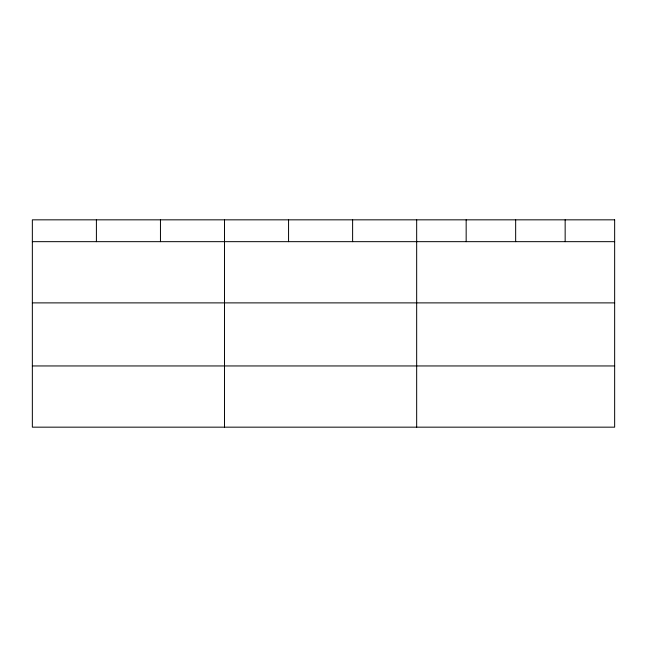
<?xml version="1.0" encoding="UTF-8"?>
<svg xmlns="http://www.w3.org/2000/svg" width="647" height="647" viewBox="0 0 647 647"><rect width="100%" height="100%" fill="white"/><g stroke="black" fill="none" stroke-linecap="round" stroke-linejoin="round"><path stroke-width="0.97" d="M32.35 241.663L614.65 241.663M32.35 302.885L614.65 302.885M32.35 365.951L614.65 365.951M565.154 219.834L565.154 241.663M515.659 219.834L515.659 241.663M466.163 219.834L466.163 241.663M416.668 219.834L416.668 427.166M352.615 219.834L352.615 241.663M288.562 219.834L288.562 241.663M224.509 219.834L224.509 427.166M160.456 219.834L160.456 241.663M96.403 219.834L96.403 241.663M614.65 219.834L32.35 219.834L32.35 427.166L614.65 427.166L614.65 219.834"/></g></svg>
